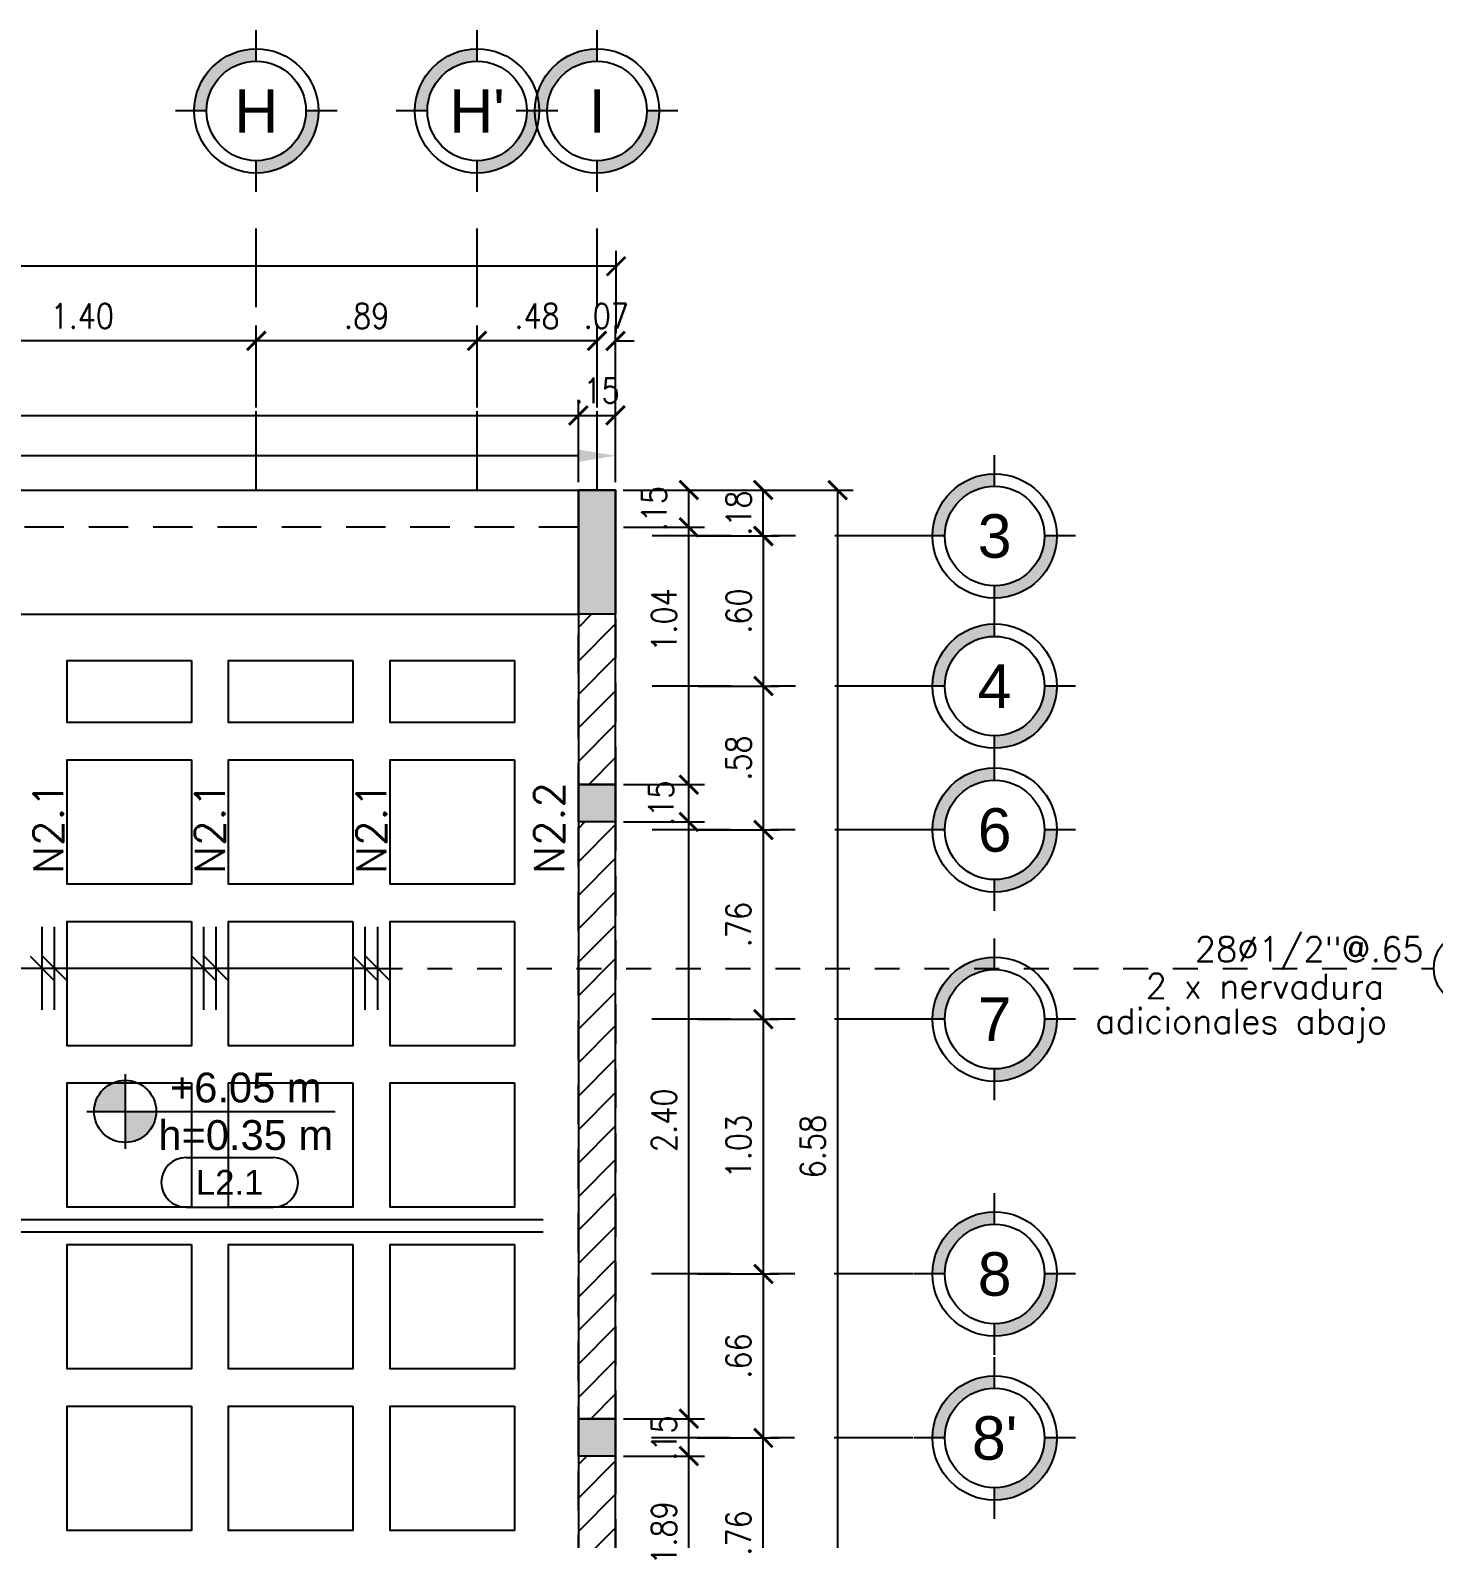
# Model space of a CAD drawing. Header units: millimetres. Extents: x -7.7 to 39.8, y -25.2 to 13.5.
# Drawn here: x 12.91 to 18.56, y 2.29 to 8.36 of the extents above; entities that cross this region are included whole.
import ezdxf
from ezdxf.enums import TextEntityAlignment as Align

# ---------------------------------------------------------------- set-up
doc = ezdxf.new("R2010")
doc.units = ezdxf.units.MM
doc.header["$LTSCALE"] = 0.05
for name, pattern in [('DASHDOT2', [12.7, 6.35, -3.175, 0, -3.175]), ('DOT2', [3.175, 0, -3.175]), ('HIDDEN2', [4.7625, 3.175, -1.5875])]:
    doc.linetypes.add(name, pattern=pattern)
for name, color, linetype in [('ACOTADO', 2, 'Continuous'), ('AZOTEA$0$PRETIL', 2, 'HIDDEN2'), ('EJES', 1, 'DASHDOT2'), ('PLANTA ALTA$0$ACHURADO', 1, 'Continuous'), ('PLANTA ALTA$0$CANT_VIS', 3, 'Continuous'), ('PLANTA ALTA$0$CONT_CORTE', 4, 'Continuous'), ('PLANTA ALTA$0$LOSA', 254, 'Continuous'), ('TEXTO_REFUERZO', 3, 'Continuous'), ('TXT_IND', 2, 'Continuous')]:
    doc.layers.add(name, color=color, linetype=linetype)
doc.styles.add('ACOTAMIENTOS', font='romans.shx', dxfattribs={"width": 0.85})
doc.styles.add('ARIAL', font='arial.ttf')
doc.styles.get("Standard").update_dxf_attribs({"font": 'romans.shx'})
doc.dimstyles.new('ACOTA_50', dxfattribs={"dimscale": 0.05, "dimtxt": 2, "dimasz": 1.5, "dimexe": 1.25, "dimexo": 0.625, "dimgap": 1, "dimtad": 1, "dimzin": 4, "dimdsep": 46, "dimtxsty": 'ACOTAMIENTOS', "dimblk1": 'ARCHTICK', "dimblk2": 'ARCHTICK', "dimsah": 1, "dimcen": 1.5, "dimclrd": 1, "dimclre": 1, "dimclrt": 256, "dimadec": 0, "dimazin": 0, "dimtfac": 1, "dimtofl": 0, "dimtmove": 2, "dimatfit": 3, "dimfxl": 0, "dimtolj": 1, "dimtzin": 0, "dimarcsym": 0})

# ---------------------------------------------------------------- blocks, each defined once
blk = doc.blocks.new('EJE')
at = {"layer": 'EJES', "linetype": 'Continuous'}
for points in [[(-0.25, 0), (-0.2, 0, -0.414214), (0, 0.2), (0, 0.25, 0.414214)], [(0.25, 0), (0.2, 0, -0.414214), (0, -0.2), (0, -0.25, 0.414214)]]:
    blk.add_hatch(color=256, dxfattribs=at).paths.add_polyline_path(points)
at = {"layer": 'EJES', "color": 1, "linetype": 'Continuous'}
for p, q in [((0, 0.2), (0, 0.325)), ((-0.2, 0), (-0.325, 0)), ((0.325, 0), (0.2, 0)), ((0, -0.325), (0, -0.2))]:
    blk.add_line(p, q, dxfattribs=at)
at = {"layer": 'EJES', "color": 3, "linetype": 'Continuous'}
for radius in [0.25, 0.2]:
    blk.add_circle((0, 0), radius, dxfattribs=at)
at = {"layer": 'EJES', "color": 4, "linetype": 'Continuous', "style": 'ARIAL'}
blk.add_attdef('EJE', text='', height=0.175, dxfattribs=at).set_placement((0, 0), align=Align.MIDDLE_CENTER)
blk = doc.blocks.new('_ARCHTICK')
at = {"color": 0, "linetype": 'ByBlock', "const_width": 0.15}
blk.add_lwpolyline([(-0.5, -0.5), (0.5, 0.5)], dxfattribs=at)
blk = doc.blocks.new('*D67')
at = {"layer": 'ACOTADO', "color": 1, "lineweight": -2}
for p, q in [((15.5922, 2.6935), (15.9208, 2.6935)), ((15.8583, 1.9289), (15.8583, 2.6935)), ((15.5913, 1.9289), (15.9208, 1.9289))]:
    blk.add_line(p, q, dxfattribs=at)
at = {"layer": 'DEFPOINTS', "color": 0}
for p in [(15.561, 2.6935), (15.8583, 2.6935), (15.5601, 1.9289)]:
    blk.add_point(p, dxfattribs=at)
at = {"layer": 'ACOTADO', "color": 1, "lineweight": -2, "xscale": 0.07500000000000001, "yscale": 0.07500000000000001, "zscale": 0.07500000000000001}
for p, rotation in [((15.8583, 2.6935), 90), ((15.8583, 1.9289), 270)]:
    blk.add_blockref('_ARCHTICK', p, dxfattribs=dict(at, rotation=rotation))
at = {"layer": 'ACOTADO', "insert": (15.7583, 2.3112), "char_height": 0.1, "attachment_point": 5, "rotation": 90, "style": 'ACOTAMIENTOS'}
blk.add_mtext('\\A1;.76', dxfattribs=at)
blk = doc.blocks.new('*D68')
at = {"layer": 'ACOTADO', "color": 1, "lineweight": -2}
for p, q in [((15.593, 3.3533), (15.9209, 3.3533)), ((15.8584, 2.6935), (15.8584, 3.3533)), ((15.5922, 2.6935), (15.9209, 2.6935))]:
    blk.add_line(p, q, dxfattribs=at)
at = {"layer": 'DEFPOINTS', "color": 0}
for p in [(15.5618, 3.3533), (15.8584, 3.3533), (15.561, 2.6935)]:
    blk.add_point(p, dxfattribs=at)
at = {"layer": 'ACOTADO', "color": 1, "lineweight": -2, "xscale": 0.07500000000000001, "yscale": 0.07500000000000001, "zscale": 0.07500000000000001}
for p, rotation in [((15.8584, 3.3533), 90), ((15.8584, 2.6935), 270)]:
    blk.add_blockref('_ARCHTICK', p, dxfattribs=dict(at, rotation=rotation))
at = {"layer": 'ACOTADO', "insert": (15.7584, 3.0234), "char_height": 0.1, "attachment_point": 5, "rotation": 90, "style": 'ACOTAMIENTOS'}
blk.add_mtext('\\A1;.66', dxfattribs=at)
blk = doc.blocks.new('*D69')
at = {"layer": 'ACOTADO', "color": 1, "lineweight": -2}
for p, q in [((15.5942, 4.3783), (15.9211, 4.3783)), ((15.8586, 3.3533), (15.8586, 4.3783)), ((15.593, 3.3533), (15.9211, 3.3533))]:
    blk.add_line(p, q, dxfattribs=at)
at = {"layer": 'DEFPOINTS', "color": 0}
for p in [(15.563, 4.3783), (15.8586, 4.3783), (15.5618, 3.3533)]:
    blk.add_point(p, dxfattribs=at)
at = {"layer": 'ACOTADO', "color": 1, "lineweight": -2, "xscale": 0.07500000000000001, "yscale": 0.07500000000000001, "zscale": 0.07500000000000001}
for p, rotation in [((15.8586, 4.3783), 90), ((15.8586, 3.3533), 270)]:
    blk.add_blockref('_ARCHTICK', p, dxfattribs=dict(at, rotation=rotation))
at = {"layer": 'ACOTADO', "insert": (15.7586, 3.8658), "char_height": 0.1, "attachment_point": 5, "rotation": 90, "style": 'ACOTAMIENTOS'}
blk.add_mtext('\\A1;1.03', dxfattribs=at)
blk = doc.blocks.new('*D70')
at = {"layer": 'ACOTADO', "color": 1, "lineweight": -2}
for p, q in [((15.5951, 5.1399), (15.9212, 5.1399)), ((15.8587, 4.3783), (15.8587, 5.1399)), ((15.5942, 4.3783), (15.9212, 4.3783))]:
    blk.add_line(p, q, dxfattribs=at)
at = {"layer": 'DEFPOINTS', "color": 0}
for p in [(15.5639, 5.1399), (15.8587, 5.1399), (15.563, 4.3783)]:
    blk.add_point(p, dxfattribs=at)
at = {"layer": 'ACOTADO', "color": 1, "lineweight": -2, "xscale": 0.07500000000000001, "yscale": 0.07500000000000001, "zscale": 0.07500000000000001}
for p, rotation in [((15.8587, 5.1399), 90), ((15.8587, 4.3783), 270)]:
    blk.add_blockref('_ARCHTICK', p, dxfattribs=dict(at, rotation=rotation))
at = {"layer": 'ACOTADO', "insert": (15.7587, 4.7591), "char_height": 0.1, "attachment_point": 5, "rotation": 90, "style": 'ACOTAMIENTOS'}
blk.add_mtext('\\A1;.76', dxfattribs=at)
blk = doc.blocks.new('*D71')
at = {"layer": 'ACOTADO', "color": 1, "lineweight": -2}
for p, q in [((15.5958, 5.7185), (15.9213, 5.7185)), ((15.8588, 5.1399), (15.8588, 5.7185)), ((15.5951, 5.1399), (15.9213, 5.1399))]:
    blk.add_line(p, q, dxfattribs=at)
at = {"layer": 'DEFPOINTS', "color": 0}
for p in [(15.5646, 5.7185), (15.8588, 5.7185), (15.5639, 5.1399)]:
    blk.add_point(p, dxfattribs=at)
at = {"layer": 'ACOTADO', "color": 1, "lineweight": -2, "xscale": 0.07500000000000001, "yscale": 0.07500000000000001, "zscale": 0.07500000000000001}
for p, rotation in [((15.8588, 5.7185), 90), ((15.8588, 5.1399), 270)]:
    blk.add_blockref('_ARCHTICK', p, dxfattribs=dict(at, rotation=rotation))
at = {"layer": 'ACOTADO', "insert": (15.7588, 5.4292), "char_height": 0.1, "attachment_point": 5, "rotation": 90, "style": 'ACOTAMIENTOS'}
blk.add_mtext('\\A1;.58', dxfattribs=at)
blk = doc.blocks.new('*D72')
at = {"layer": 'ACOTADO', "color": 1, "lineweight": -2}
for p, q in [((15.5966, 6.3225), (15.9214, 6.3225)), ((15.8589, 5.7185), (15.8589, 6.3225)), ((15.5958, 5.7185), (15.9214, 5.7185))]:
    blk.add_line(p, q, dxfattribs=at)
at = {"layer": 'DEFPOINTS', "color": 0}
for p in [(15.5653, 6.3225), (15.8589, 6.3225), (15.5646, 5.7185)]:
    blk.add_point(p, dxfattribs=at)
at = {"layer": 'ACOTADO', "color": 1, "lineweight": -2, "xscale": 0.07500000000000001, "yscale": 0.07500000000000001, "zscale": 0.07500000000000001}
for p, rotation in [((15.8589, 6.3225), 90), ((15.8589, 5.7185), 270)]:
    blk.add_blockref('_ARCHTICK', p, dxfattribs=dict(at, rotation=rotation))
at = {"layer": 'ACOTADO', "insert": (15.7589, 6.0205), "char_height": 0.1, "attachment_point": 5, "rotation": 90, "style": 'ACOTAMIENTOS'}
blk.add_mtext('\\A1;.60', dxfattribs=at)
blk = doc.blocks.new('*D73')
at = {"layer": 'ACOTADO', "color": 1, "lineweight": -2}
for p, q in [((15.5968, 6.5072), (15.9202, 6.5072)), ((15.8577, 6.3225), (15.8577, 6.5072)), ((15.5966, 6.3225), (15.9202, 6.3225))]:
    blk.add_line(p, q, dxfattribs=at)
at = {"layer": 'DEFPOINTS', "color": 0}
for p in [(15.5656, 6.5072), (15.8577, 6.5072), (15.5653, 6.3225)]:
    blk.add_point(p, dxfattribs=at)
at = {"layer": 'ACOTADO', "color": 1, "lineweight": -2, "xscale": 0.07500000000000001, "yscale": 0.07500000000000001, "zscale": 0.07500000000000001}
for p, rotation in [((15.8577, 6.5072), 90), ((15.8577, 6.3225), 270)]:
    blk.add_blockref('_ARCHTICK', p, dxfattribs=dict(at, rotation=rotation))
at = {"layer": 'ACOTADO', "insert": (15.7589, 6.4149), "char_height": 0.1, "attachment_point": 5, "rotation": 90, "style": 'ACOTAMIENTOS'}
blk.add_mtext('\\A1;.18', dxfattribs=at)
blk = doc.blocks.new('*D74')
at = {"layer": 'ACOTADO', "color": 1, "lineweight": -2}
for p, q in [((15.8968, 6.5072), (16.2201, 6.5072)), ((16.1576, -0.075), (16.1576, 6.5072)), ((15.8887, -0.075), (16.2201, -0.075))]:
    blk.add_line(p, q, dxfattribs=at)
at = {"layer": 'DEFPOINTS', "color": 0}
for p in [(15.8656, 6.5072), (16.1576, 6.5072), (15.8574, -0.075)]:
    blk.add_point(p, dxfattribs=at)
at = {"layer": 'ACOTADO', "color": 1, "lineweight": -2, "xscale": 0.07500000000000001, "yscale": 0.07500000000000001, "zscale": 0.07500000000000001}
for p, rotation in [((16.1576, 6.5072), 90), ((16.1576, -0.075), 270)]:
    blk.add_blockref('_ARCHTICK', p, dxfattribs=dict(at, rotation=rotation))
at = {"layer": 'ACOTADO', "insert": (16.0576, 3.8658), "char_height": 0.1, "attachment_point": 5, "rotation": 90, "style": 'ACOTAMIENTOS'}
blk.add_mtext('\\A1;6.58', dxfattribs=at)
blk = doc.blocks.new('*D75')
at = {"layer": 'ACOTADO', "color": 1, "lineweight": -2}
for p, q in [((15.1891, 6.8388), (15.1891, 7.17)), ((15.2635, 6.8388), (15.2635, 7.17)), ((15.1891, 7.1075), (15.1141, 7.1075)), ((15.2635, 7.1075), (15.3385, 7.1075))]:
    blk.add_line(p, q, dxfattribs=at)
at = {"layer": 'DEFPOINTS', "color": 0}
for p in [(15.1891, 7.1075), (15.1891, 6.8075), (15.2635, 6.8075)]:
    blk.add_point(p, dxfattribs=at)
at = {"layer": 'ACOTADO', "color": 1, "lineweight": -2, "xscale": 0.07500000000000001, "yscale": 0.07500000000000001, "zscale": 0.07500000000000001}
blk.add_blockref('_ARCHTICK', (15.1891, 7.1075), dxfattribs=at)
at = {"layer": 'ACOTADO', "color": 1, "lineweight": -2, "xscale": 0.07500000000000001, "yscale": 0.07500000000000001, "zscale": 0.07500000000000001, "rotation": 180}
blk.add_blockref('_ARCHTICK', (15.2635, 7.1075), dxfattribs=at)
at = {"layer": 'ACOTADO', "insert": (15.2263, 7.2075), "char_height": 0.1, "attachment_point": 5, "style": 'ACOTAMIENTOS'}
blk.add_mtext('\\A1;.07', dxfattribs=at)
blk = doc.blocks.new('*D76')
at = {"layer": 'ACOTADO', "color": 1, "lineweight": -2}
for p, q in [((14.7065, 6.8388), (14.7065, 7.17)), ((15.1891, 6.8388), (15.1891, 7.17)), ((15.1891, 7.1075), (14.7065, 7.1075))]:
    blk.add_line(p, q, dxfattribs=at)
at = {"layer": 'DEFPOINTS', "color": 0}
for p in [(14.7065, 7.1075), (14.7065, 6.8075), (15.1891, 6.8075)]:
    blk.add_point(p, dxfattribs=at)
at = {"layer": 'ACOTADO', "color": 1, "lineweight": -2, "xscale": 0.07500000000000001, "yscale": 0.07500000000000001, "zscale": 0.07500000000000001, "rotation": 180}
blk.add_blockref('_ARCHTICK', (14.7065, 7.1075), dxfattribs=at)
at = {"layer": 'ACOTADO', "color": 1, "lineweight": -2, "xscale": 0.07500000000000001, "yscale": 0.07500000000000001, "zscale": 0.07500000000000001}
blk.add_blockref('_ARCHTICK', (15.1891, 7.1075), dxfattribs=at)
at = {"layer": 'ACOTADO', "insert": (14.9478, 7.2075), "char_height": 0.1, "attachment_point": 5, "style": 'ACOTAMIENTOS'}
blk.add_mtext('\\A1;.48', dxfattribs=at)
blk = doc.blocks.new('*D77')
at = {"layer": 'ACOTADO', "color": 1, "lineweight": -2}
for p, q in [((13.8179, 6.8388), (13.8179, 7.17)), ((14.7065, 6.8388), (14.7065, 7.17)), ((14.7065, 7.1075), (13.8179, 7.1075))]:
    blk.add_line(p, q, dxfattribs=at)
at = {"layer": 'DEFPOINTS', "color": 0}
for p in [(13.8179, 7.1075), (13.8179, 6.8075), (14.7065, 6.8075)]:
    blk.add_point(p, dxfattribs=at)
at = {"layer": 'ACOTADO', "color": 1, "lineweight": -2, "xscale": 0.07500000000000001, "yscale": 0.07500000000000001, "zscale": 0.07500000000000001, "rotation": 180}
blk.add_blockref('_ARCHTICK', (13.8179, 7.1075), dxfattribs=at)
at = {"layer": 'ACOTADO', "color": 1, "lineweight": -2, "xscale": 0.07500000000000001, "yscale": 0.07500000000000001, "zscale": 0.07500000000000001}
blk.add_blockref('_ARCHTICK', (14.7065, 7.1075), dxfattribs=at)
at = {"layer": 'ACOTADO', "insert": (14.2622, 7.2075), "char_height": 0.1, "attachment_point": 5, "style": 'ACOTAMIENTOS'}
blk.add_mtext('\\A1;.89', dxfattribs=at)
blk = doc.blocks.new('*D78')
at = {"layer": 'ACOTADO', "color": 1, "lineweight": -2}
for p, q in [((12.4179, 6.8388), (12.4179, 7.17)), ((13.8179, 6.8388), (13.8179, 7.17)), ((13.8179, 7.1075), (12.4179, 7.1075))]:
    blk.add_line(p, q, dxfattribs=at)
at = {"layer": 'DEFPOINTS', "color": 0}
for p in [(12.4179, 7.1075), (12.4179, 6.8075), (13.8179, 6.8075)]:
    blk.add_point(p, dxfattribs=at)
at = {"layer": 'ACOTADO', "color": 1, "lineweight": -2, "xscale": 0.07500000000000001, "yscale": 0.07500000000000001, "zscale": 0.07500000000000001, "rotation": 180}
blk.add_blockref('_ARCHTICK', (12.4179, 7.1075), dxfattribs=at)
at = {"layer": 'ACOTADO', "color": 1, "lineweight": -2, "xscale": 0.07500000000000001, "yscale": 0.07500000000000001, "zscale": 0.07500000000000001}
blk.add_blockref('_ARCHTICK', (13.8179, 7.1075), dxfattribs=at)
at = {"layer": 'ACOTADO', "insert": (13.1179, 7.2075), "char_height": 0.1, "attachment_point": 5, "style": 'ACOTAMIENTOS'}
blk.add_mtext('\\A1;1.40', dxfattribs=at)
blk = doc.blocks.new('*D87')
at = {"layer": 'ACOTADO', "color": 1, "lineweight": -2}
for p, q in [((-2.3007, 7.1388), (-2.3007, 7.47)), ((15.2656, 7.1388), (15.2656, 7.47)), ((15.2656, 7.4075), (-2.3007, 7.4075))]:
    blk.add_line(p, q, dxfattribs=at)
at = {"layer": 'DEFPOINTS', "color": 0}
for p in [(-2.3007, 7.4075), (-2.3007, 7.1075), (15.2656, 7.1075)]:
    blk.add_point(p, dxfattribs=at)
at = {"layer": 'ACOTADO', "color": 1, "lineweight": -2, "xscale": 0.07500000000000001, "yscale": 0.07500000000000001, "zscale": 0.07500000000000001, "rotation": 180}
blk.add_blockref('_ARCHTICK', (-2.3007, 7.4075), dxfattribs=at)
at = {"layer": 'ACOTADO', "color": 1, "lineweight": -2, "xscale": 0.07500000000000001, "yscale": 0.07500000000000001, "zscale": 0.07500000000000001}
blk.add_blockref('_ARCHTICK', (15.2656, 7.4075), dxfattribs=at)
at = {"layer": 'ACOTADO', "insert": (8.8506, 7.5075), "char_height": 0.1, "attachment_point": 5, "style": 'ACOTAMIENTOS'}
blk.add_mtext('\\A1;17.57', dxfattribs=at)
blk = doc.blocks.new('*D105')
at = {"layer": 'ACOTADO', "color": 1, "lineweight": -2}
for p, q in [((2.5871, 6.5388), (2.5871, 6.87)), ((15.1141, 6.5388), (15.1141, 6.87)), ((2.5871, 6.8075), (15.1141, 6.8075))]:
    blk.add_line(p, q, dxfattribs=at)
at = {"layer": 'DEFPOINTS', "color": 0}
for p in [(15.1141, 6.8075), (2.5871, 6.5075), (15.1141, 6.5075)]:
    blk.add_point(p, dxfattribs=at)
at = {"layer": 'ACOTADO', "color": 1, "lineweight": -2, "xscale": 0.07500000000000001, "yscale": 0.07500000000000001, "zscale": 0.07500000000000001, "rotation": 180}
blk.add_blockref('_ARCHTICK', (2.5871, 6.8075), dxfattribs=at)
at = {"layer": 'ACOTADO', "color": 1, "lineweight": -2, "xscale": 0.07500000000000001, "yscale": 0.07500000000000001, "zscale": 0.07500000000000001}
blk.add_blockref('_ARCHTICK', (15.1141, 6.8075), dxfattribs=at)
at = {"layer": 'ACOTADO', "insert": (8.8506, 6.9075), "char_height": 0.1, "attachment_point": 5, "style": 'ACOTAMIENTOS'}
blk.add_mtext('\\A1;12.53', dxfattribs=at)
blk = doc.blocks.new('*D106')
at = {"layer": 'ACOTADO', "color": 1, "lineweight": -2}
for p, q in [((15.1141, 6.5388), (15.1141, 6.87)), ((15.2635, 6.5388), (15.2635, 6.87)), ((15.1141, 6.8075), (15.2635, 6.8075))]:
    blk.add_line(p, q, dxfattribs=at)
at = {"layer": 'DEFPOINTS', "color": 0}
for p in [(15.2635, 6.8075), (15.1141, 6.5075), (15.2635, 6.5075)]:
    blk.add_point(p, dxfattribs=at)
at = {"layer": 'ACOTADO', "color": 1, "lineweight": -2, "xscale": 0.07500000000000001, "yscale": 0.07500000000000001, "zscale": 0.07500000000000001, "rotation": 180}
blk.add_blockref('_ARCHTICK', (15.1141, 6.8075), dxfattribs=at)
at = {"layer": 'ACOTADO', "color": 1, "lineweight": -2, "xscale": 0.07500000000000001, "yscale": 0.07500000000000001, "zscale": 0.07500000000000001}
blk.add_blockref('_ARCHTICK', (15.2635, 6.8075), dxfattribs=at)
at = {"layer": 'ACOTADO', "insert": (15.1891, 6.9075), "char_height": 0.1, "attachment_point": 5, "style": 'ACOTAMIENTOS'}
blk.add_mtext('\\A1;.15', dxfattribs=at)
blk = doc.blocks.new('*D120')
at = {"layer": 'ACOTADO', "color": 1, "lineweight": -2}
for p, q in [((15.2953, 2.621), (15.621, 2.621)), ((15.5585, 0.736), (15.5585, 2.621)), ((15.2953, 0.736), (15.621, 0.736))]:
    blk.add_line(p, q, dxfattribs=at)
at = {"layer": 'DEFPOINTS', "color": 0}
for p in [(15.2641, 2.621), (15.5585, 2.621), (15.2641, 0.736)]:
    blk.add_point(p, dxfattribs=at)
at = {"layer": 'ACOTADO', "color": 1, "lineweight": -2, "xscale": 0.07500000000000001, "yscale": 0.07500000000000001, "zscale": 0.07500000000000001}
for p, rotation in [((15.5585, 2.621), 90), ((15.5585, 0.736), 270)]:
    blk.add_blockref('_ARCHTICK', p, dxfattribs=dict(at, rotation=rotation))
at = {"layer": 'ACOTADO', "insert": (15.4585, 2.3112), "char_height": 0.1, "attachment_point": 5, "rotation": 90, "style": 'ACOTAMIENTOS'}
blk.add_mtext('\\A1;1.89', dxfattribs=at)
blk = doc.blocks.new('*D121')
at = {"layer": 'ACOTADO', "color": 1, "lineweight": -2}
for p, q in [((15.2953, 2.771), (15.621, 2.771)), ((15.5585, 2.621), (15.5585, 2.771)), ((15.2953, 2.621), (15.621, 2.621))]:
    blk.add_line(p, q, dxfattribs=at)
at = {"layer": 'DEFPOINTS', "color": 0}
for p in [(15.2641, 2.771), (15.5585, 2.771), (15.2641, 2.621)]:
    blk.add_point(p, dxfattribs=at)
at = {"layer": 'ACOTADO', "color": 1, "lineweight": -2, "xscale": 0.07500000000000001, "yscale": 0.07500000000000001, "zscale": 0.07500000000000001}
for p, rotation in [((15.5585, 2.771), 90), ((15.5585, 2.621), 270)]:
    blk.add_blockref('_ARCHTICK', p, dxfattribs=dict(at, rotation=rotation))
at = {"layer": 'ACOTADO', "insert": (15.4585, 2.6935), "char_height": 0.1, "attachment_point": 5, "rotation": 90, "style": 'ACOTAMIENTOS'}
blk.add_mtext('\\A1;.15', dxfattribs=at)
blk = doc.blocks.new('*D139')
at = {"layer": 'ACOTADO', "color": 1, "lineweight": -2}
for p, q in [((15.2953, 5.1724), (15.621, 5.1724)), ((15.5585, 2.771), (15.5585, 5.1724)), ((15.2953, 2.771), (15.621, 2.771))]:
    blk.add_line(p, q, dxfattribs=at)
at = {"layer": 'DEFPOINTS', "color": 0}
for p in [(15.2641, 5.1724), (15.5585, 5.1724), (15.2641, 2.771)]:
    blk.add_point(p, dxfattribs=at)
at = {"layer": 'ACOTADO', "color": 1, "lineweight": -2, "xscale": 0.07500000000000001, "yscale": 0.07500000000000001, "zscale": 0.07500000000000001}
for p, rotation in [((15.5585, 5.1724), 90), ((15.5585, 2.771), 270)]:
    blk.add_blockref('_ARCHTICK', p, dxfattribs=dict(at, rotation=rotation))
at = {"layer": 'ACOTADO', "insert": (15.4585, 3.9717), "char_height": 0.1, "attachment_point": 5, "rotation": 90, "style": 'ACOTAMIENTOS'}
blk.add_mtext('\\A1;2.40', dxfattribs=at)
blk = doc.blocks.new('*D140')
at = {"layer": 'ACOTADO', "color": 1, "lineweight": -2}
for p, q in [((15.2953, 5.3224), (15.621, 5.3224)), ((15.5585, 5.1724), (15.5585, 5.3224)), ((15.2953, 5.1724), (15.621, 5.1724))]:
    blk.add_line(p, q, dxfattribs=at)
at = {"layer": 'DEFPOINTS', "color": 0}
for p in [(15.2641, 5.3224), (15.5585, 5.3224), (15.2641, 5.1724)]:
    blk.add_point(p, dxfattribs=at)
at = {"layer": 'ACOTADO', "color": 1, "lineweight": -2, "xscale": 0.07500000000000001, "yscale": 0.07500000000000001, "zscale": 0.07500000000000001}
for p, rotation in [((15.5585, 5.3224), 90), ((15.5585, 5.1724), 270)]:
    blk.add_blockref('_ARCHTICK', p, dxfattribs=dict(at, rotation=rotation))
at = {"layer": 'ACOTADO', "insert": (15.4471, 5.2474), "char_height": 0.1, "attachment_point": 5, "rotation": 90, "style": 'ACOTAMIENTOS'}
blk.add_mtext('\\A1;.15', dxfattribs=at)
blk = doc.blocks.new('*D141')
at = {"layer": 'ACOTADO', "color": 1, "lineweight": -2}
for p, q in [((15.2953, 6.3575), (15.621, 6.3575)), ((15.5585, 5.3224), (15.5585, 6.3575)), ((15.2953, 5.3224), (15.621, 5.3224))]:
    blk.add_line(p, q, dxfattribs=at)
at = {"layer": 'DEFPOINTS', "color": 0}
for p in [(15.2641, 6.3575), (15.5585, 6.3575), (15.2641, 5.3224)]:
    blk.add_point(p, dxfattribs=at)
at = {"layer": 'ACOTADO', "color": 1, "lineweight": -2, "xscale": 0.07500000000000001, "yscale": 0.07500000000000001, "zscale": 0.07500000000000001}
for p, rotation in [((15.5585, 6.3575), 90), ((15.5585, 5.3224), 270)]:
    blk.add_blockref('_ARCHTICK', p, dxfattribs=dict(at, rotation=rotation))
at = {"layer": 'ACOTADO', "insert": (15.4585, 5.9842), "char_height": 0.1, "attachment_point": 5, "rotation": 90, "style": 'ACOTAMIENTOS'}
blk.add_mtext('\\A1;1.04', dxfattribs=at)
blk = doc.blocks.new('*D142')
at = {"layer": 'ACOTADO', "color": 1, "lineweight": -2}
for p, q in [((15.2948, 6.5075), (15.621, 6.5075)), ((15.5585, 6.3575), (15.5585, 6.5075)), ((15.2953, 6.3575), (15.621, 6.3575))]:
    blk.add_line(p, q, dxfattribs=at)
at = {"layer": 'DEFPOINTS', "color": 0}
for p in [(15.2635, 6.5075), (15.5585, 6.5075), (15.2641, 6.3575)]:
    blk.add_point(p, dxfattribs=at)
at = {"layer": 'ACOTADO', "color": 1, "lineweight": -2, "xscale": 0.07500000000000001, "yscale": 0.07500000000000001, "zscale": 0.07500000000000001}
for p, rotation in [((15.5585, 6.5075), 90), ((15.5585, 6.3575), 270)]:
    blk.add_blockref('_ARCHTICK', p, dxfattribs=dict(at, rotation=rotation))
at = {"layer": 'ACOTADO', "insert": (15.4191, 6.4325), "char_height": 0.1, "attachment_point": 5, "rotation": 90, "style": 'ACOTAMIENTOS'}
blk.add_mtext('\\A1;.15', dxfattribs=at)
blk = doc.blocks.new('COTA50')
at = {"layer": 'TEXTO_REFUERZO', "color": 1}
blk.add_line((0, -0.125), (0, 0.125), dxfattribs=at)
at = {"layer": 'TEXTO_REFUERZO', "color": 3}
blk.add_line((-0.0354, -0.0354), (0.0354, 0.0354), dxfattribs=at)
blk = doc.blocks.new('*D164')
at = {"layer": 'DEFPOINTS', "color": 0, "linetype": 'Continuous'}
for p in [(15.2641, 6.6454), (-2.3007, 6.5075), (15.2641, 6.5075)]:
    blk.add_point(p, dxfattribs=at)
at = {"layer": 'TXT_IND', "color": 1, "linetype": 'Continuous', "lineweight": -2}
for p, q in [((-2.3007, 6.5388), (-2.3007, 6.7079)), ((15.2641, 6.5388), (15.2641, 6.7079)), ((-2.1507, 6.6454), (-1.1714, 6.6454)), ((15.1141, 6.6454), (-0.5714, 6.6454))]:
    blk.add_line(p, q, dxfattribs=at)
at = {"layer": 'TXT_IND', "color": 1, "linetype": 'Continuous'}
for points in [[(-2.1507, 6.6704), (-2.1507, 6.6204), (-2.3007, 6.6454)], [(15.1141, 6.6704), (15.1141, 6.6204), (15.2641, 6.6454)]]:
    blk.add_solid(points, dxfattribs=at)
at = {"layer": 'TXT_IND', "linetype": 'Continuous', "insert": (-0.8714, 6.6454), "char_height": 0.1, "attachment_point": 5}
blk.add_mtext('\\A1;     ', dxfattribs=at)
blk = doc.blocks.new('NIVEL-PLANTA')
at = {"layer": 'TXT_IND'}
for points in [[(-0.47, 0), (-0.345, 0), (-0.345, 0.125, 0.414214)], [(-0.345, -0.125, 0.414214), (-0.22, 0), (-0.345, 0)]]:
    blk.add_hatch(color=1, dxfattribs=at).paths.add_polyline_path(points)
for p, q in [((-0.345, 0.15), (-0.345, -0.15)), ((-0.5, 0), (0.5, 0)), ((-0.22, 0), (0.5, 0))]:
    blk.add_line(p, q, dxfattribs=at)
at = {"layer": 'TXT_IND', "color": 3}
blk.add_circle((-0.345, 0), 0.125, dxfattribs=at)
at = {"layer": 'TXT_IND', "style": 'ARIAL'}
blk.add_attdef('NIVEL', text='', height=0.12, dxfattribs=at).set_placement((0.14, 0), align=Align.BOTTOM_CENTER)
at = {"layer": 'TXT_IND', "style": 'ARIAL', "width": 0.95}
blk.add_attdef('PERALTE', text='', height=0.12, dxfattribs=at).set_placement((0.14, -0.1911), align=Align.BOTTOM_CENTER)
blk = doc.blocks.new('ETIQUETA')
at = {"layer": 'TXT_IND', "color": 3}
for p, q in [((-0.175, 0.2), (0.175, 0.2)), ((-0.175, 0), (0.175, 0))]:
    blk.add_line(p, q, dxfattribs=at)
for centre, start, end in [((-0.175, 0.1), 90, 270), ((0.175, 0.1), 270, 90)]:
    blk.add_arc(centre, 0.1, start, end, dxfattribs=at)
at = {"layer": 'TXT_IND', "color": 4, "style": 'ARIAL'}
blk.add_attdef('TEXTO', text='', height=0.1, dxfattribs=at).set_placement((0, 0.1), align=Align.MIDDLE_CENTER)

msp = doc.modelspace()

# ---------------------------------------------------------------- hatches: boundary and pattern name
at = {"layer": 'PLANTA ALTA$0$ACHURADO'}
h = msp.add_hatch(color=252, dxfattribs=at)
h.dxf.hatch_style = 1
h.paths.add_polyline_path([(15.2641, 6.5075), (15.1141, 6.5075), (15.1141, 6.0075), (15.2641, 6.0075)])
h = msp.add_hatch(dxfattribs=at)
h.set_pattern_fill('ANSI31', color=256, scale=0.03)
h.paths.add_polyline_path([(15.2641, 6.0075), (15.1141, 6.0075), (15.1141, 5.3224), (15.2641, 5.3224)])
h = msp.add_hatch(color=252, dxfattribs=at)
h.dxf.hatch_style = 1
h.paths.add_polyline_path([(15.2641, 5.3224), (15.1141, 5.3224), (15.1141, 5.1724), (15.2641, 5.1724)])
h = msp.add_hatch(dxfattribs=at)
h.set_pattern_fill('ANSI31', color=256, scale=0.03)
h.paths.add_polyline_path([(15.2641, 5.1724), (15.1141, 5.1724), (15.1141, 2.771), (15.2641, 2.771)])
h = msp.add_hatch(color=252, dxfattribs=at)
h.dxf.hatch_style = 1
h.paths.add_polyline_path([(15.2641, 2.771), (15.1141, 2.771), (15.1141, 2.621), (15.2641, 2.621)])
h = msp.add_hatch(dxfattribs=at)
h.set_pattern_fill('ANSI31', color=256, scale=0.03)
h.paths.add_polyline_path([(15.2641, 2.621), (15.1141, 2.621), (15.1141, 0.736), (15.2641, 0.736)])

# ---------------------------------------------------------------- linework, layer by layer
at = {"layer": 'AZOTEA$0$PRETIL'}
for p, q in [((-2.3007, 6.5075), (15.2641, 6.5075)), ((15.2641, 6.5075), (15.2641, -0.075)), ((15.1141, 6.3575), (-2.1507, 6.3575)), ((15.1141, 0.075), (15.1141, 6.3575))]:
    msp.add_line(p, q, dxfattribs=at)
at = {"layer": 'EJES'}
for p, q in [((13.8179, 6.5075), (13.8179, 7.7075)), ((14.7065, 6.5075), (14.7065, 7.7075)), ((15.1891, 6.5075), (15.1891, 7.7075)), ((16.4641, 6.3225), (15.2641, 6.3225)), ((16.4635, 5.7185), (15.2635, 5.7185)), ((16.4629, 5.1399), (15.2629, 5.1399)), ((16.4621, 4.3783), (15.2621, 4.3783)), ((16.4611, 3.3533), (15.2611, 3.3533)), ((16.4604, 2.6935), (15.2604, 2.6935))]:
    msp.add_line(p, q, dxfattribs=at)
at = {"layer": 'PLANTA ALTA$0$CANT_VIS'}
msp.add_line((-2.1507, 6.5075), (15.1141, 6.5075), dxfattribs=at)
at = {"layer": 'PLANTA ALTA$0$CANT_VIS', "color": 1}
msp.add_line((-2.1507, 6.0075), (15.1141, 6.0075), dxfattribs=at)
at = {"layer": 'PLANTA ALTA$0$CONT_CORTE'}
for p, q in [((15.1141, 6.5075), (15.1141, 0.736)), ((15.2641, 6.5075), (15.1141, 6.5075)), ((15.2641, 6.5075), (15.1141, 6.5075)), ((15.2641, -0.075), (15.2641, 6.5075)), ((15.2641, 5.3224), (15.1141, 5.3224)), ((15.2641, 5.3224), (15.1141, 5.3224)), ((15.2641, 2.771), (15.1141, 2.771)), ((15.2641, 2.771), (15.1141, 2.771))]:
    msp.add_line(p, q, dxfattribs=at)
for points in [[(15.1141, 6.5075), (15.2641, 6.5075), (15.2641, 6.0075), (15.1141, 6.0075)], [(15.1141, 5.3224), (15.2641, 5.3224), (15.2641, 5.1724), (15.1141, 5.1724)], [(15.1141, 2.771), (15.2641, 2.771), (15.2641, 2.621), (15.1141, 2.621)]]:
    msp.add_lwpolyline(points, close=True, dxfattribs=at)
at = {"layer": 'PLANTA ALTA$0$LOSA', "color": 1}
for points in [[(13.5567, 5.8218), (13.5567, 5.5718), (13.0567, 5.5718), (13.0567, 5.8218)], [(14.2067, 5.8218), (14.2067, 5.5718), (13.7067, 5.5718), (13.7067, 5.8218)], [(14.8567, 5.8218), (14.8567, 5.5718), (14.3567, 5.5718), (14.3567, 5.8218)], [(13.5567, 5.4218), (13.5567, 4.9218), (13.0567, 4.9218), (13.0567, 5.4218)], [(14.2067, 5.4218), (14.2067, 4.9218), (13.7067, 4.9218), (13.7067, 5.4218)], [(14.8567, 5.4218), (14.8567, 4.9218), (14.3567, 4.9218), (14.3567, 5.4218)], [(13.5567, 4.7718), (13.5567, 4.2718), (13.0567, 4.2718), (13.0567, 4.7718)], [(14.2067, 4.7718), (14.2067, 4.2718), (13.7067, 4.2718), (13.7067, 4.7718)], [(14.8567, 4.7718), (14.8567, 4.2718), (14.3567, 4.2718), (14.3567, 4.7718)], [(13.5567, 4.1218), (13.5567, 3.6218), (13.0567, 3.6218), (13.0567, 4.1218)], [(14.2067, 4.1218), (14.2067, 3.6218), (13.7067, 3.6218), (13.7067, 4.1218)], [(14.8567, 4.1218), (14.8567, 3.6218), (14.3567, 3.6218), (14.3567, 4.1218)], [(13.5567, 3.4718), (13.5567, 2.9718), (13.0567, 2.9718), (13.0567, 3.4718)], [(14.2067, 3.4718), (14.2067, 2.9718), (13.7067, 2.9718), (13.7067, 3.4718)], [(14.8567, 3.4718), (14.8567, 2.9718), (14.3567, 2.9718), (14.3567, 3.4718)], [(13.5567, 2.8218), (13.5567, 2.3218), (13.0567, 2.3218), (13.0567, 2.8218)], [(14.2067, 2.8218), (14.2067, 2.3218), (13.7067, 2.3218), (13.7067, 2.8218)], [(14.8567, 2.8218), (14.8567, 2.3218), (14.3567, 2.3218), (14.3567, 2.8218)]]:
    msp.add_lwpolyline(points, close=True, dxfattribs=at)
at = {"layer": 'TEXTO_REFUERZO', "color": 1}
msp.add_line((14.3067, 4.583), (6.4568, 4.583), dxfattribs=at)
at = {"layer": 'TEXTO_REFUERZO', "color": 3, "linetype": 'DOT2', "ltscale": 0.4}
msp.add_line((14.3067, 4.583), (18.5563, 4.583), dxfattribs=at)
at = {"layer": 'TEXTO_REFUERZO', "color": 5}
for points in [[(14.9723, 3.5716), (5.9723, 3.5716)], [(14.9723, 3.5216), (5.9723, 3.5216)]]:
    msp.add_lwpolyline(points, dxfattribs=at)
at = {"layer": 'TEXTO_REFUERZO', "color": 3}
msp.add_circle((18.7063, 4.583), 0.15, dxfattribs=at)

# ---------------------------------------------------------------- block references
at = {"layer": 'EJES'}
for p, values in [((13.8179, 8.0325), {'EJE': 'H'}), ((14.7065, 8.0325), {'EJE': "H'"}), ((15.1891, 8.0325), {'EJE': 'I'}), ((16.7891, 6.3225), {'EJE': '3'}), ((16.7891, 5.7185), {'EJE': '4'}), ((16.7891, 5.1399), {'EJE': '6'}), ((16.7891, 4.3783), {'EJE': '7'}), ((16.7891, 3.3533), {'EJE': '8'}), ((16.7891, 2.6935), {'EJE': "8'"})]:
    msp.add_blockref('EJE', p, dxfattribs=at).add_auto_attribs(values)
at = {"layer": 'TEXTO_REFUERZO', "xscale": -1.3333, "yscale": 1.3333, "zscale": 1.3333}
for p in [(12.9567, 4.583), (13.0067, 4.583), (13.6067, 4.583), (13.6567, 4.583), (14.2567, 4.583), (14.3067, 4.583)]:
    msp.add_blockref('COTA50', p, dxfattribs=at)
at = {"layer": 'TXT_IND'}
ref = msp.add_blockref('NIVEL-PLANTA', (13.6356, 4.0075), dxfattribs=at)
ref.add_attrib('NIVEL', '+6.05 m', dxfattribs={"height": 0.12, "style": 'ARIAL'}).set_placement((13.7756, 4.0075), align=Align.BOTTOM_CENTER)
ref.add_attrib('PERALTE', 'h=0.35 m', dxfattribs={"height": 0.12, "style": 'ARIAL'}).set_placement((13.7756, 3.8164), align=Align.BOTTOM_CENTER)
msp.add_blockref('ETIQUETA', (13.7109, 3.6218), dxfattribs=at).add_auto_attribs({'TEXTO': 'L2.1'})

# ---------------------------------------------------------------- texts
at = {"layer": 'TEXTO_REFUERZO', "color": 2}
msp.add_text('28%%C1/2"@.65', height=0.1, dxfattribs=at).set_placement((18.5155, 4.5802), align=Align.BOTTOM_RIGHT)
for s, p in [('2 x nervadura', (17.3966, 4.4325)), ('adicionales abajo', (17.194, 4.2918))]:
    msp.add_text(s, height=0.1, rotation=359.862, dxfattribs=at).set_placement(p, align=Align.BOTTOM_LEFT)
at = {"layer": 'TXT_IND', "color": 4, "char_height": 0.12, "attachment_point": 6, "rotation": 90}
for s, insert in [('N2.1', (12.9809, 5.3325)), ('N2.1', (13.6309, 5.3326)), ('N2.1', (14.2809, 5.3326)), ('N2.2', (14.9965, 5.3326))]:
    msp.add_mtext(s, dxfattribs=dict(at, insert=insert))

# ---------------------------------------------------------------- dimensions: what is measured, and where the dimension line sits
at = {"layer": 'ACOTADO'}
for base, p1, p2, picture, middle in [((-2.3007, 7.4075), (15.2656, 7.1075), (-2.3007, 7.1075), '*D87', (8.8506, 7.5075)), ((15.1891, 7.1075), (15.2635, 6.8075), (15.1891, 6.8075), '*D75', (15.2263, 7.2075)), ((15.2635, 6.8075), (15.1141, 6.5075), (15.2635, 6.5075), '*D106', (15.1891, 6.9075))]:
    dim = msp.add_linear_dim(base=base, p1=p1, p2=p2, dimstyle='ACOTA_50', dxfattribs=at)
    dim.commit()
    dim.dimension.update_dxf_attribs({"geometry": picture, "text_midpoint": middle, "dimtype": 160})
for base, p1, p2, picture, middle in [((12.4179, 7.1075), (13.8179, 6.8075), (12.4179, 6.8075), '*D78', (13.1179, 7.2075)), ((13.8179, 7.1075), (14.7065, 6.8075), (13.8179, 6.8075), '*D77', (14.2622, 7.2075)), ((14.7065, 7.1075), (15.1891, 6.8075), (14.7065, 6.8075), '*D76', (14.9478, 7.2075)), ((15.1141, 6.8075), (2.5871, 6.5075), (15.1141, 6.5075), '*D105', (8.8506, 6.9075))]:
    dim = msp.add_linear_dim(base=base, p1=p1, p2=p2, dimstyle='ACOTA_50', dxfattribs=at)
    dim.commit()
    dim.dimension.update_dxf_attribs({"geometry": picture, "text_midpoint": middle})
for base, p1, p2, picture, middle in [((15.5585, 6.5075), (15.2641, 6.3575), (15.2635, 6.5075), '*D142', (15.4191, 6.4325)), ((15.8577, 6.5072), (15.5653, 6.3225), (15.5656, 6.5072), '*D73', (15.7589, 6.4149)), ((16.1576, 6.5072), (15.8574, -0.075), (15.8656, 6.5072), '*D74', (16.0576, 3.8658)), ((15.5585, 6.3575), (15.2641, 5.3224), (15.2641, 6.3575), '*D141', (15.4585, 5.9842)), ((15.5585, 5.3224), (15.2641, 5.1724), (15.2641, 5.3224), '*D140', (15.4471, 5.2474)), ((15.5585, 2.771), (15.2641, 2.621), (15.2641, 2.771), '*D121', (15.4585, 2.6935)), ((15.5584773435, 2.621), (15.2640942999, 0.736), (15.2640942999, 2.621), '*D120', (15.4584773435, 2.3111909433))]:
    dim = msp.add_linear_dim(base=base, p1=p1, p2=p2, angle=90, dimstyle='ACOTA_50', dxfattribs=at)
    dim.commit()
    dim.dimension.update_dxf_attribs({"geometry": picture, "text_midpoint": middle, "dimtype": 160})
for base, p1, p2, picture, middle in [((15.8589, 6.3225), (15.5646, 5.7185), (15.5653, 6.3225), '*D72', (15.7589, 6.0205)), ((15.8588, 5.7185), (15.5639, 5.1399), (15.5646, 5.7185), '*D71', (15.7588, 5.4292)), ((15.5585, 5.1724), (15.2641, 2.771), (15.2641, 5.1724), '*D139', (15.4585, 3.9717)), ((15.8587, 5.1399), (15.563, 4.3783), (15.5639, 5.1399), '*D70', (15.7587, 4.7591)), ((15.8585669092, 4.3783426934), (15.5617696, 3.3533426934), (15.5629890236, 4.3783426934), '*D69', (15.7585669092, 3.8658426934)), ((15.8584, 3.3533), (15.561, 2.6935), (15.5618, 3.3533), '*D68', (15.7584, 3.0234)), ((15.8583, 2.6935), (15.5601, 1.9289), (15.561, 2.6935), '*D67', (15.7583, 2.3112))]:
    dim = msp.add_linear_dim(base=base, p1=p1, p2=p2, angle=90, dimstyle='ACOTA_50', dxfattribs=at)
    dim.commit()
    dim.dimension.update_dxf_attribs({"geometry": picture, "text_midpoint": middle})
at = {"layer": 'TXT_IND', "linetype": 'Continuous'}
dim = msp.add_linear_dim(base=(15.2641, 6.6454), p1=(-2.3007, 6.5075), p2=(15.2641, 6.5075), text='     ', dimstyle='ACOTA_50', override={"dimasz": 3, "dimtxsty": 'Standard'}, dxfattribs=at)
dim.commit()
dim.dimension.update_dxf_attribs({"geometry": '*D164', "text_midpoint": (-0.8714, 6.6454), "dimtype": 160})

doc.saveas('drawing.dxf')
